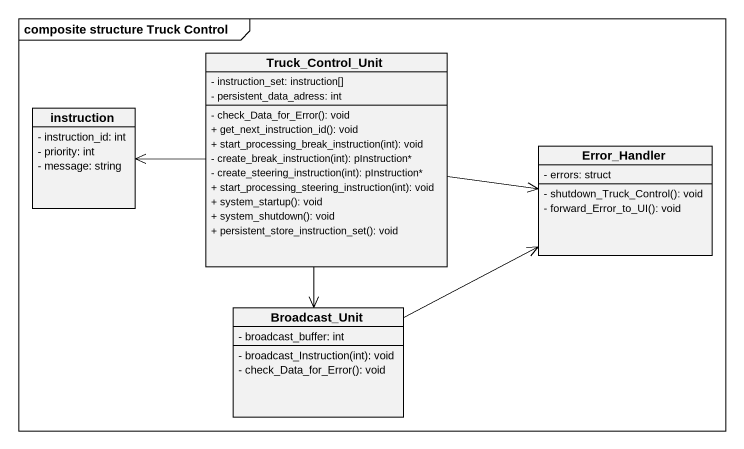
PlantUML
@startuml
mainframe composite structure Truck Control
hide circle
hide empty members
skinparam classAttributeIconSize 0
class Truck_Control_Unit {
  - instruction_set: instruction[]
  - persistent_data_adress: int
  - check_Data_for_Error(): void
  + get_next_instruction_id(): void
  + start_processing_break_instruction(int): void
  - create_break_instruction(int): pInstruction*
  - create_steering_instruction(int): pInstruction*
  + start_processing_steering_instruction(int): void
  + system_startup(): void
  + system_shutdown(): void
  + persistent_store_instruction_set(): void
}
class instruction {
  - instruction_id: int
  - priority: int
  - message: string
}
class Error_Handler {
  - errors: struct
  - shutdown_Truck_Control(): void
  - forward_Error_to_UI(): void
}
class Broadcast_Unit {
  - broadcast_buffer: int
  - broadcast_Instruction(int): void
  - check_Data_for_Error(): void
}
Truck_Control_Unit -left-> instruction
Truck_Control_Unit -right-> Error_Handler
Truck_Control_Unit --> Broadcast_Unit
Broadcast_Unit -right-> Error_Handler
@enduml
